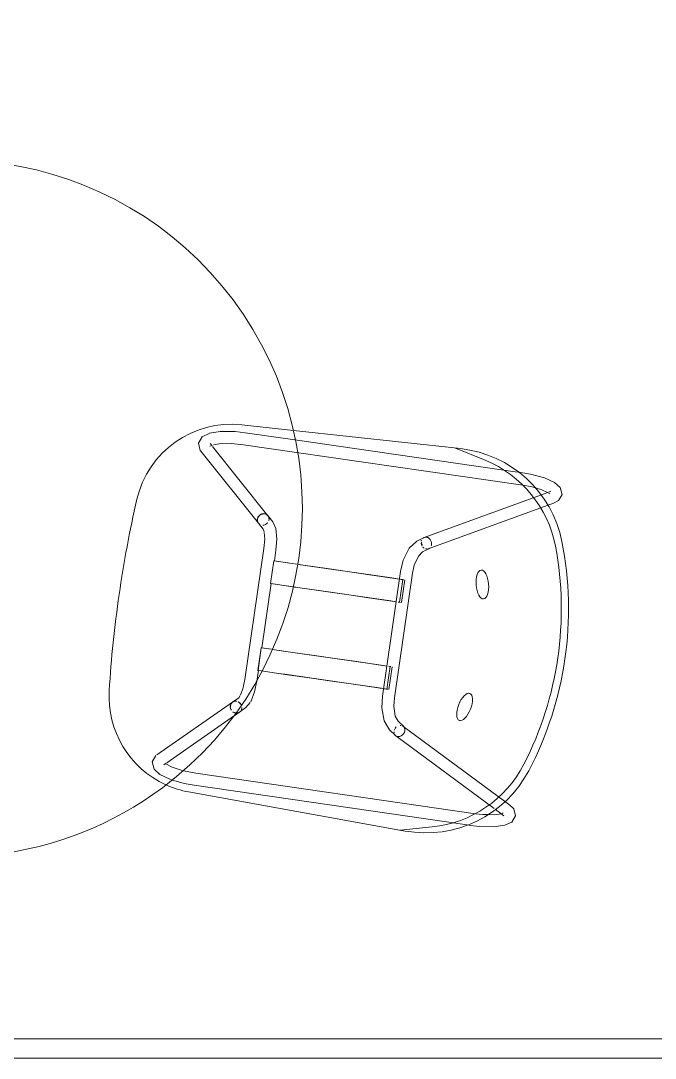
# Model space of a CAD drawing. Header units: inches. Extents: x 29752 to 31446, y 4278 to 5722.
# Drawn here: x 31256.7 to 31289.5, y 5439.9 to 5493.5 of the extents above; entities that cross this region are included whole.
import ezdxf

# ---------------------------------------------------------------- set-up
doc = ezdxf.new("R2010")
doc.units = ezdxf.units.IN
doc.header["$MEASUREMENT"] = 0
doc.layers.add('A-GLAZ-CURT', color=52, linetype='Continuous', lineweight=9)
doc.layers.add('I-FURN', color=30, linetype='Continuous', lineweight=9)

# ---------------------------------------------------------------- blocks, each defined once
blk = doc.blocks.new('System Panel - Glazed-6091435-FIRST FLOOR POWER _ SIGNAL')
at = {"layer": 'A-GLAZ-CURT', "lineweight": 13}
for p, q in [((40.0625, -0.75), (-40.0625, -0.75)), ((-40.0625, -0.75), (-40.0625, -1.75)), ((40.0625, -1.75), (40.0625, -0.75)), ((-40.0625, -1.75), (40.0625, -1.75))]:
    blk.add_line(p, q, dxfattribs=at)
blk = doc.blocks.new('MEZ-Round_Top-Davis_Furniture-2 - 36x36x29-R-5781313-FIRST FLOOR POWER _ SIGNAL')
at = {"layer": 'I-FURN'}
for start, end in [(90, 270), (270, 90)]:
    blk.add_arc((0, 0), 18, start, end, dxfattribs=at)
blk = doc.blocks.new('HighTower_Eyes_Guest1 - HighTower_Eyes_Guest-V43-FIRST FLOOR POWER _ SIGNAL')
at = {"layer": 'I-FURN'}
for p, q in [((-8.314, 9.332), (-7.962, 9.188)), ((-4.667, 5.665), (-7.92, 9.146)), ((7.92, 9.146), (4.668, 5.666)), ((-8.383, 8.726), (-8.377, 8.719)), ((-8.377, 8.719), (-8.279, 8.616)), ((-8.25, 8.584), (-5.485, 5.625)), ((5.124, 5.239), (8.252, 8.586)), ((8.252, 8.719), (8.279, 8.678)), ((8.279, 8.616), (8.377, 8.719)), ((8.383, 8.726), (8.377, 8.719)), ((-9.978, -4.107), (-9.581, 7.252)), ((-9.199, 7.02), (-9.199, -7.229)), ((-8.574, -7.566), (-8.574, 7.02)), ((8.574, 7.02), (8.574, 4.246)), ((9.199, 4.432), (9.199, 7.02)), ((9.581, 7.252), (9.675, 4.573)), ((-5.485, 5.625), (-5.124, 5.238)), ((-4.396, 5.38), (-4.673, 5.674)), ((-4.397, 5.381), (-4.279, 5.323)), ((4.397, 5.381), (4.279, 5.323)), ((4.673, 5.674), (4.396, 5.38)), ((-5.128, 5.245), (-4.85, 4.951)), ((-4.85, 4.951), (-4.565, 4.774)), ((3.421, 5.203), (-3.421, 5.203)), ((4.85, 4.951), (5.128, 5.245)), ((-4.52, 4.746), (-3.984, 4.616)), ((-3.984, 4.616), (-3.421, 4.578)), ((-3.421, 4.578), (-3.195, 4.578)), ((-3.195, 4.578), (-2.858, 4.578)), ((-1.677, 4.614), (-2.858, 4.614)), ((-2.858, 4.614), (-2.858, 4.589)), ((-2.858, 4.602), (-1.677, 4.602)), ((-2.858, 4.578), (-2.858, 4.602)), ((-2.858, 4.447), (-2.858, 4.602)), ((-2.858, 4.589), (-2.858, 4.578)), ((-2.858, 4.583), (-2.858, 4.447)), ((-2.858, 3.535), (-2.858, 4.447)), ((-2.858, 4.447), (-2.858, 3.073)), ((-1.677, 4.589), (-1.677, 4.614)), ((-1.677, 4.602), (-1.677, 4.578)), ((-1.677, 4.602), (-1.677, 4.064)), ((-1.677, 4.578), (-1.677, 4.589)), ((-1.677, 4.064), (-1.677, 4.583)), ((-1.677, 4.578), (1.677, 4.578)), ((1.677, 4.589), (1.677, 4.614)), ((1.677, 4.614), (2.858, 4.614)), ((1.677, 3.535), (1.677, 4.602)), ((1.677, 4.602), (1.677, 4.578)), ((2.858, 4.602), (1.677, 4.602)), ((1.677, 4.578), (1.677, 4.589)), ((1.677, 4.583), (1.677, 3.46)), ((1.677, 4.578), (1.677, 4.578)), ((2.858, 4.614), (2.858, 4.589)), ((2.858, 4.583), (2.858, 4.602)), ((2.858, 4.602), (2.858, 3.535)), ((2.858, 4.589), (2.858, 4.578)), ((2.858, 3.535), (2.858, 4.583)), ((2.858, 4.578), (2.858, 4.583)), ((2.858, 4.578), (3.421, 4.578)), ((2.858, 4.578), (2.858, 4.578)), ((9.199, -7.185), (9.199, 4.432)), ((9.675, 4.573), (9.978, -4.107)), ((-1.677, 3.073), (-1.677, 4.039)), ((-1.677, 4.039), (-1.677, 3.535)), ((8.574, 4.246), (8.574, -7.566)), ((-2.858, 3.207), (-2.858, 3.535)), ((-1.677, 3.535), (-1.677, 3.207)), ((1.677, 3.461), (1.677, 3.535)), ((1.677, 3.373), (1.677, 3.461)), ((1.677, 3.46), (1.677, 3.073)), ((1.677, 3.207), (1.677, 3.373)), ((2.858, 3.411), (2.858, 3.499)), ((2.858, 3.499), (2.858, 3.411)), ((2.858, 3.073), (2.858, 3.373)), ((2.858, 3.373), (2.858, 3.207)), ((-2.858, -1.431), (-2.858, 3.207)), ((-2.858, 3.073), (-2.858, 1.82)), ((-1.677, 3.207), (-1.677, -1.431)), ((-1.677, 1.82), (-1.677, 3.073)), ((1.677, -1.431), (1.677, 3.207)), ((1.677, 3.073), (1.677, 1.82)), ((2.858, 3.207), (2.858, -1.431)), ((2.858, 1.82), (2.858, 3.073)), ((-2.858, 1.82), (-2.858, 0.754)), ((-1.677, 0.754), (-1.677, 1.82)), ((1.677, 1.82), (1.677, 0.754)), ((2.858, 0.754), (2.858, 1.82)), ((-2.858, 0.754), (-2.858, -0.384)), ((-1.677, -0.384), (-1.677, 0.754)), ((1.677, 0.754), (1.677, -0.384)), ((2.858, -0.384), (2.858, 0.754)), ((-2.858, -0.384), (-2.858, -1.954)), ((-1.677, -1.954), (-1.677, -0.384)), ((1.677, -0.384), (1.677, -1.962)), ((2.858, -1.956), (2.858, -0.384)), ((-2.858, -1.758), (-2.858, -1.431)), ((-1.677, -1.431), (-1.677, -1.758)), ((1.677, -1.551), (1.677, -1.431)), ((1.677, -1.662), (1.677, -1.551)), ((2.858, -1.431), (2.858, -1.551)), ((2.858, -1.551), (2.858, -1.662)), ((-4.508, -2.217), (-3.859, -1.998)), ((-3.859, -1.998), (-3.251, -1.942)), ((3.251, -1.942), (-3.251, -1.942)), ((-2.858, -1.958), (-2.858, -1.758)), ((-2.858, -1.987), (-2.858, -2.034)), ((-2.858, -2.034), (-2.858, -1.987)), ((-2.858, -2.037), (-2.858, -2.099)), ((-2.858, -2.099), (-2.858, -2.037)), ((-2.858, -2.174), (-2.858, -2.103)), ((-2.858, -2.121), (-2.858, -2.174)), ((-1.677, -2.121), (-2.858, -2.121)), ((-1.677, -1.758), (-1.677, -1.958)), ((-1.677, -2.037), (-1.677, -2.087)), ((-1.677, -2.087), (-1.677, -2.037)), ((-1.677, -2.103), (-1.677, -2.161)), ((1.677, -1.758), (1.677, -1.662)), ((1.677, -1.958), (1.677, -1.758)), ((1.677, -2.053), (1.677, -2.103)), ((1.677, -2.103), (1.677, -2.053)), ((1.677, -2.121), (1.677, -2.179)), ((1.677, -2.179), (1.677, -2.121)), ((2.858, -2.121), (1.677, -2.121)), ((2.858, -1.662), (2.858, -1.758)), ((2.858, -1.758), (2.858, -1.958)), ((2.858, -1.99), (2.858, -2.037)), ((2.858, -2.037), (2.858, -1.99)), ((2.858, -2.041), (2.858, -2.103)), ((2.858, -2.103), (2.858, -2.041)), ((2.858, -2.108), (2.858, -2.179)), ((2.858, -2.179), (2.858, -2.121)), ((3.859, -1.998), (3.251, -1.942)), ((4.508, -2.217), (3.859, -1.998)), ((-4.924, -2.564), (-5.162, -2.9)), ((-4.924, -2.564), (-4.508, -2.217)), ((-3.682, -2.601), (-3.251, -2.567)), ((-3.251, -2.567), (3.251, -2.567)), ((-1.677, -2.223), (-2.858, -2.223)), ((2.858, -2.223), (1.677, -2.223)), ((4.924, -2.564), (4.508, -2.217)), ((5.162, -2.9), (4.924, -2.564)), ((-5.18, -2.919), (-8.175, -8.495)), ((-7.715, -8.958), (-4.629, -3.215)), ((-4.652, -3.262), (-4.414, -2.926)), ((4.414, -2.926), (4.173, -2.748)), ((4.414, -2.926), (4.652, -3.262)), ((4.621, -3.199), (7.715, -8.958)), ((8.197, -8.536), (5.171, -2.904)), ((-9.968, -3.844), (-9.567, -5.453)), ((9.968, -3.844), (9.567, -5.453)), ((-9.199, -7.229), (-9.199, -7.566)), ((9.199, -7.566), (9.199, -7.229)), ((8.525, -8.218), (8.561, -7.955)), ((8.561, -7.955), (8.574, -7.566)), ((-8.197, -8.536), (-8.427, -8.964)), ((8.427, -8.964), (8.197, -8.536)), ((-8.471, -9.029), (-8.427, -8.964)), ((-8.327, -8.987), (-8.357, -8.936)), ((-7.877, -9.259), (-7.715, -8.958)), ((7.715, -8.958), (7.877, -9.259)), ((8.326, -8.989), (8.357, -8.938)), ((8.471, -9.029), (8.427, -8.964))]:
    blk.add_line(p, q, dxfattribs=at)
at = {"layer": 'I-FURN', "flags": 128}
for points in [[(-8.315, 9.333), (-8.669, 9.188), (-8.898, 8.853)], [(8.314, 9.332), (7.962, 9.188), (7.92, 9.146)], [(8.315, 9.333), (8.669, 9.188), (8.898, 8.853)], [(-8.903, 8.845), (-9.074, 8.305), (-9.086, 8.221)], [(-8.32, 8.615), (-8.441, 8.267), (-8.528, 7.748)], [(8.903, 8.845), (9.074, 8.305), (9.18, 7.548), (9.199, 7.02)], [(-9.086, 8.221), (-9.18, 7.548), (-9.199, 7.02)], [(8.343, 8.549), (8.441, 8.267), (8.543, 7.661), (8.574, 7.02)], [(-8.528, 7.748), (-8.543, 7.661), (-8.574, 7.02)], [(-4.237, 5.313), (-3.909, 5.236), (-3.421, 5.203)], [(4.237, 5.313), (3.909, 5.236), (3.421, 5.203)], [(4.85, 4.951), (4.52, 4.746), (3.984, 4.616), (3.421, 4.578)], [(-4.414, -2.926), (-4.173, -2.748), (-3.682, -2.601)], [(4.173, -2.748), (3.682, -2.601), (3.251, -2.567)], [(-8.387, -9.629), (-8.728, -9.487), (-8.949, -9.15), (-9.106, -8.614), (-9.192, -7.871), (-9.199, -7.566)], [(-8.525, -8.218), (-8.561, -7.955), (-8.574, -7.566)], [(8.387, -9.629), (8.728, -9.487), (8.949, -9.15), (9.106, -8.614), (9.192, -7.871), (9.199, -7.566)], [(-8.381, -8.878), (-8.479, -8.562), (-8.525, -8.218)], [(8.381, -8.878), (8.479, -8.562), (8.525, -8.218)], [(-8.387, -9.629), (-8.046, -9.487), (-7.877, -9.259)], [(8.387, -9.629), (8.046, -9.487), (7.877, -9.259)]]:
    blk.add_lwpolyline(points, dxfattribs=at)
at = {"layer": 'I-FURN'}
for centre, radius, start, end in [((-4.584, 7.077), 5, 94.6837, 163.7907), ((0, -48.875), 61.139, 90, 94.68367), ((0, -48.875), 61.139, 85.31633, 90), ((4.584, 7.077), 5, 2, 85.3163), ((-4.584, 7.077), 5, 164.1139, 178), ((-3.981, -4.316), 6, 178, 250.5275), ((3.981, -4.316), 6, 289.4725, 2), ((-3.746, -4.001), 6, 194, 251.1082), ((3.746, -4.001), 6, 288.8918, 346), ((0, 6.944), 17.943, 250.5275, 289.4725), ((0, 6.944), 17.943, 250.5275, 289.4725), ((0, 6.944), 17.568, 251.1082, 288.8918)]:
    blk.add_arc(centre, radius, start, end, dxfattribs=at)
for centre, major_axis, ratio, start_param, end_param in [((-4.9, 5.46), (0.227, 0.214), 0.915808, 2.428908, 2.632778), ((-4.9, 5.46), (0.227, 0.214), 0.915808, 2.167109, 2.356945), ((-4.895, 5.452), (0.228, 0.213), 0.916448, 2.43874, 2.608271), ((-4.895, 5.452), (0.228, 0.213), 0.916448, 2.175608, 2.345062), ((-4.9, 5.46), (0.227, 0.214), 0.915808, 1.90531, 2.091125), ((-4.9, 5.46), (0.227, 0.214), 0.915808, 1.381711, 1.562638), ((-4.895, 5.452), (0.228, 0.213), 0.916448, 1.386162, 1.561074), ((-4.9, 5.46), (0.227, 0.214), 0.915808, 1.119912, 1.298687), ((-4.895, 5.452), (0.228, 0.213), 0.916448, 1.122377, 1.299274), ((-4.9, 5.46), (0.227, 0.214), 0.915808, 0.858112, 1.035719), ((-4.895, 5.452), (0.228, 0.213), 0.916448, 0.85768, 1.037475), ((-4.9, 5.46), (0.227, 0.214), 0.915808, 0.596313, 0.772256), ((-4.895, 5.452), (0.228, 0.213), 0.916448, 0.590929, 0.775676), ((-4.9, 5.46), (0.227, 0.214), 0.915808, 0.334513, 0.508251), ((-4.895, 5.452), (0.228, 0.213), 0.916448, 0.317986, 0.513876), ((-4.895, 5.452), (0.228, 0.213), 0.916448, 4.471424, 5.226265), ((-4.895, 5.452), (0.228, 0.213), 0.916448, 6.011663, 6.535262), ((-4.9, 5.46), (0.227, 0.214), 0.915808, 0, 0.072714), ((-4.9, 5.46), (0.227, 0.214), 0.915808, 4.785103, 5.258757), ((-4.9, 5.46), (0.227, 0.214), 0.915808, 6.0941, 6.283185), ((-4.895, 5.452), (0.228, 0.213), 0.916448, 5.766308, 5.982538), ((-4.895, 5.452), (0.228, 0.213), 0.916448, 5.524019, 5.708881), ((4.896, 5.452), (-0.228, 0.213), 0.916448, 0.837853, 0.983714), ((4.896, 5.452), (-0.228, 0.213), 0.916448, 1.05692, 1.31872), ((4.896, 5.452), (-0.228, 0.213), 0.916448, 6.031109, 6.554707), ((4.9, 5.46), (-0.227, 0.214), 0.915808, 6.210471, 6.472271), ((4.896, 5.452), (-0.228, 0.213), 0.916448, 5.769309, 5.979921), ((4.9, 5.46), (-0.227, 0.214), 0.915808, 5.775508, 5.948672), ((4.896, 5.452), (-0.228, 0.213), 0.916448, 5.50751, 5.70291), ((4.9, 5.46), (-0.227, 0.214), 0.915808, 5.511438, 5.686873), ((4.896, 5.452), (-0.228, 0.213), 0.916448, 5.24571, 5.434476), ((4.9, 5.46), (-0.227, 0.214), 0.915808, 4.456985, 5.425073), ((4.896, 5.452), (-0.228, 0.213), 0.916448, 4.983911, 5.168812), ((4.896, 5.452), (-0.228, 0.213), 0.916448, 4.460312, 4.640541), ((4.896, 5.452), (-0.228, 0.213), 0.916448, 4.198513, 4.377029), ((4.9, 5.46), (-0.227, 0.214), 0.915808, 4.192335, 4.377876), ((4.896, 5.452), (-0.228, 0.213), 0.916448, 3.936713, 4.120187), ((4.9, 5.46), (-0.227, 0.214), 0.915808, 3.926452, 4.116076), ((4.896, 5.452), (-0.228, 0.213), 0.916448, 3.674914, 3.857016), ((4.9, 5.46), (-0.227, 0.214), 0.915808, 3.653484, 3.854277), ((-4.9, 5.46), (0.227, 0.214), 0.915808, 2.690708, 2.898318), ((-4.895, 5.452), (0.228, 0.213), 0.916448, 2.697325, 2.870071), ((-4.895, 5.452), (0.228, 0.213), 0.916448, 2.870071, 3.13187), ((-4.9, 5.46), (0.227, 0.214), 0.915808, 2.952507, 3.141593), ((-4.9, 5.46), (0.227, 0.214), 0.915808, 3.141593, 3.214307), ((-4.895, 5.452), (0.228, 0.213), 0.916448, 3.13187, 3.141593), ((-4.895, 5.452), (0.228, 0.213), 0.916448, 3.684418, 3.861128), ((-4.895, 5.452), (0.228, 0.213), 0.916448, 3.917268, 4.104054), ((4.9, 5.46), (-0.227, 0.214), 0.915808, 1.236283, 1.433525), ((4.896, 5.452), (-0.228, 0.213), 0.916448, 1.31872, 1.580519), ((4.9, 5.46), (-0.227, 0.214), 0.915808, 1.498082, 1.759882), ((4.896, 5.452), (-0.228, 0.213), 0.916448, 1.580519, 1.808476), ((4.896, 5.452), (-0.228, 0.213), 0.916448, 2.177595, 2.364128), ((4.896, 5.452), (-0.228, 0.213), 0.916448, 2.440623, 2.627717), ((4.9, 5.46), (-0.227, 0.214), 0.915808, 2.54528, 2.707622), ((4.9, 5.46), (-0.227, 0.214), 0.915808, 2.816059, 2.993589), ((4.896, 5.452), (-0.228, 0.213), 0.916448, 2.944098, 3.141593), ((4.9, 5.46), (-0.227, 0.214), 0.915808, 3.068879, 3.141593), ((4.896, 5.452), (-0.228, 0.213), 0.916448, 3.141593, 3.151315), ((4.896, 5.452), (-0.228, 0.213), 0.916448, 3.151315, 3.593723), ((4.9, 5.46), (-0.227, 0.214), 0.915808, 3.141593, 3.330678), ((4.9, 5.46), (-0.227, 0.214), 0.915808, 3.385556, 3.592477), ((-4.904, -3.067), (-0.275, 0.148), 0.846149, 0.042157, 2.136552), ((-4.907, -3.081), (-0.255, 0.181), 0.826969, 0.26926, 0.531059), ((-4.907, -3.081), (-0.255, 0.181), 0.826969, 0.531059, 0.792858), ((-4.904, -3.067), (-0.275, 0.148), 0.846149, 0, 0.042157), ((-4.904, -3.067), (-0.275, 0.148), 0.846149, 6.063543, 6.283185), ((-4.907, -3.081), (-0.255, 0.181), 0.826969, 0, 0.00746), ((-4.907, -3.081), (-0.255, 0.181), 0.826969, 5.525085, 5.754636), ((-4.907, -3.081), (-0.255, 0.181), 0.826969, 5.082031, 5.243448), ((-4.907, -3.081), (-0.255, 0.181), 0.826969, 4.719849, 4.91726), ((-4.904, -3.067), (-0.275, 0.148), 0.846149, 4.492747, 4.754546), ((-4.904, -3.067), (-0.275, 0.148), 0.846149, 2.92195, 3.18375), ((-4.907, -3.081), (-0.255, 0.181), 0.826969, 3.149053, 3.382773), ((-4.907, -3.081), (-0.255, 0.181), 0.826969, 3.737682, 3.917238), ((4.896, -3.052), (0.275, 0.148), 0.846149, 2.575837, 2.796189), ((4.896, -3.052), (0.275, 0.148), 0.846149, 2.92445, 3.361235), ((4.896, -3.052), (0.275, 0.148), 0.846149, 2.052238, 2.314038), ((4.907, -3.081), (0.255, 0.181), 0.826969, 2.900413, 3.141593), ((4.896, -3.052), (0.275, 0.148), 0.846149, 1.287619, 1.78679), ((4.907, -3.081), (0.255, 0.181), 0.826969, 1.301537, 1.534958), ((4.907, -3.081), (0.255, 0.181), 0.826969, 1.039737, 1.201154), ((4.896, -3.052), (0.275, 0.148), 0.846149, 0.743241, 0.922887), ((4.896, -3.052), (0.275, 0.148), 0.846149, 4.932031, 5.193831), ((4.907, -3.081), (0.255, 0.181), 0.826969, 0, 0.254339), ((4.896, -3.052), (0.275, 0.148), 0.846149, 5.193831, 5.45563), ((4.896, -3.052), (0.275, 0.148), 0.846149, 6.241028, 6.502828), ((4.907, -3.081), (0.255, 0.181), 0.826969, 6.275725, 6.283185), ((4.896, -3.052), (0.275, 0.148), 0.846149, 5.45563, 5.71743), ((4.896, -3.052), (0.275, 0.148), 0.846149, 5.71743, 6.241028), ((4.907, -3.081), (0.255, 0.181), 0.826969, 5.490327, 5.654906), ((4.907, -3.081), (0.255, 0.181), 0.826969, 5.752126, 5.945705), ((-4.904, -3.067), (-0.275, 0.148), 0.846149, 2.136552, 2.294271), ((-4.904, -3.067), (-0.275, 0.148), 0.846149, 2.398351, 2.575143), ((-4.904, -3.067), (-0.275, 0.148), 0.846149, 2.660151, 2.896492), ((-4.907, -3.081), (-0.255, 0.181), 0.826969, 3.141593, 3.149053), ((4.896, -3.052), (0.275, 0.148), 0.846149, 3.978748, 4.146633), ((4.896, -3.052), (0.275, 0.148), 0.846149, 4.251883, 4.670232), ((4.896, -3.052), (0.275, 0.148), 0.846149, 4.670232, 4.932031)]:
    blk.add_ellipse(centre, major_axis=major_axis, ratio=ratio, start_param=start_param, end_param=end_param, dxfattribs=at)
for centre, major_axis in [((-3.194, -6.224), (-0.731, 0.169)), ((3.194, -6.224), (0.731, 0.169))]:
    blk.add_ellipse(centre, major_axis=major_axis, ratio=0.429347, dxfattribs=at)

msp = doc.modelspace()

# ---------------------------------------------------------------- block references
at = {"layer": 'A-GLAZ-CURT'}
msp.add_blockref('System Panel - Glazed-6091435-FIRST FLOOR POWER _ SIGNAL', (31268.112, 5441.686), dxfattribs=at)
at = {"layer": 'I-FURN'}
for name, p, rotation in [('MEZ-Round_Top-Davis_Furniture-2 - 36x36x29-R-5781313-FIRST FLOOR POWER _ SIGNAL', (31253.232, 5468.329), 216.7576158614646), ('HighTower_Eyes_Guest1 - HighTower_Eyes_Guest-V43-FIRST FLOOR POWER _ SIGNAL', (31273.909, 5462.135), 81.75761586146398)]:
    msp.add_blockref(name, p, dxfattribs=dict(at, rotation=rotation))

doc.saveas('drawing.dxf')
